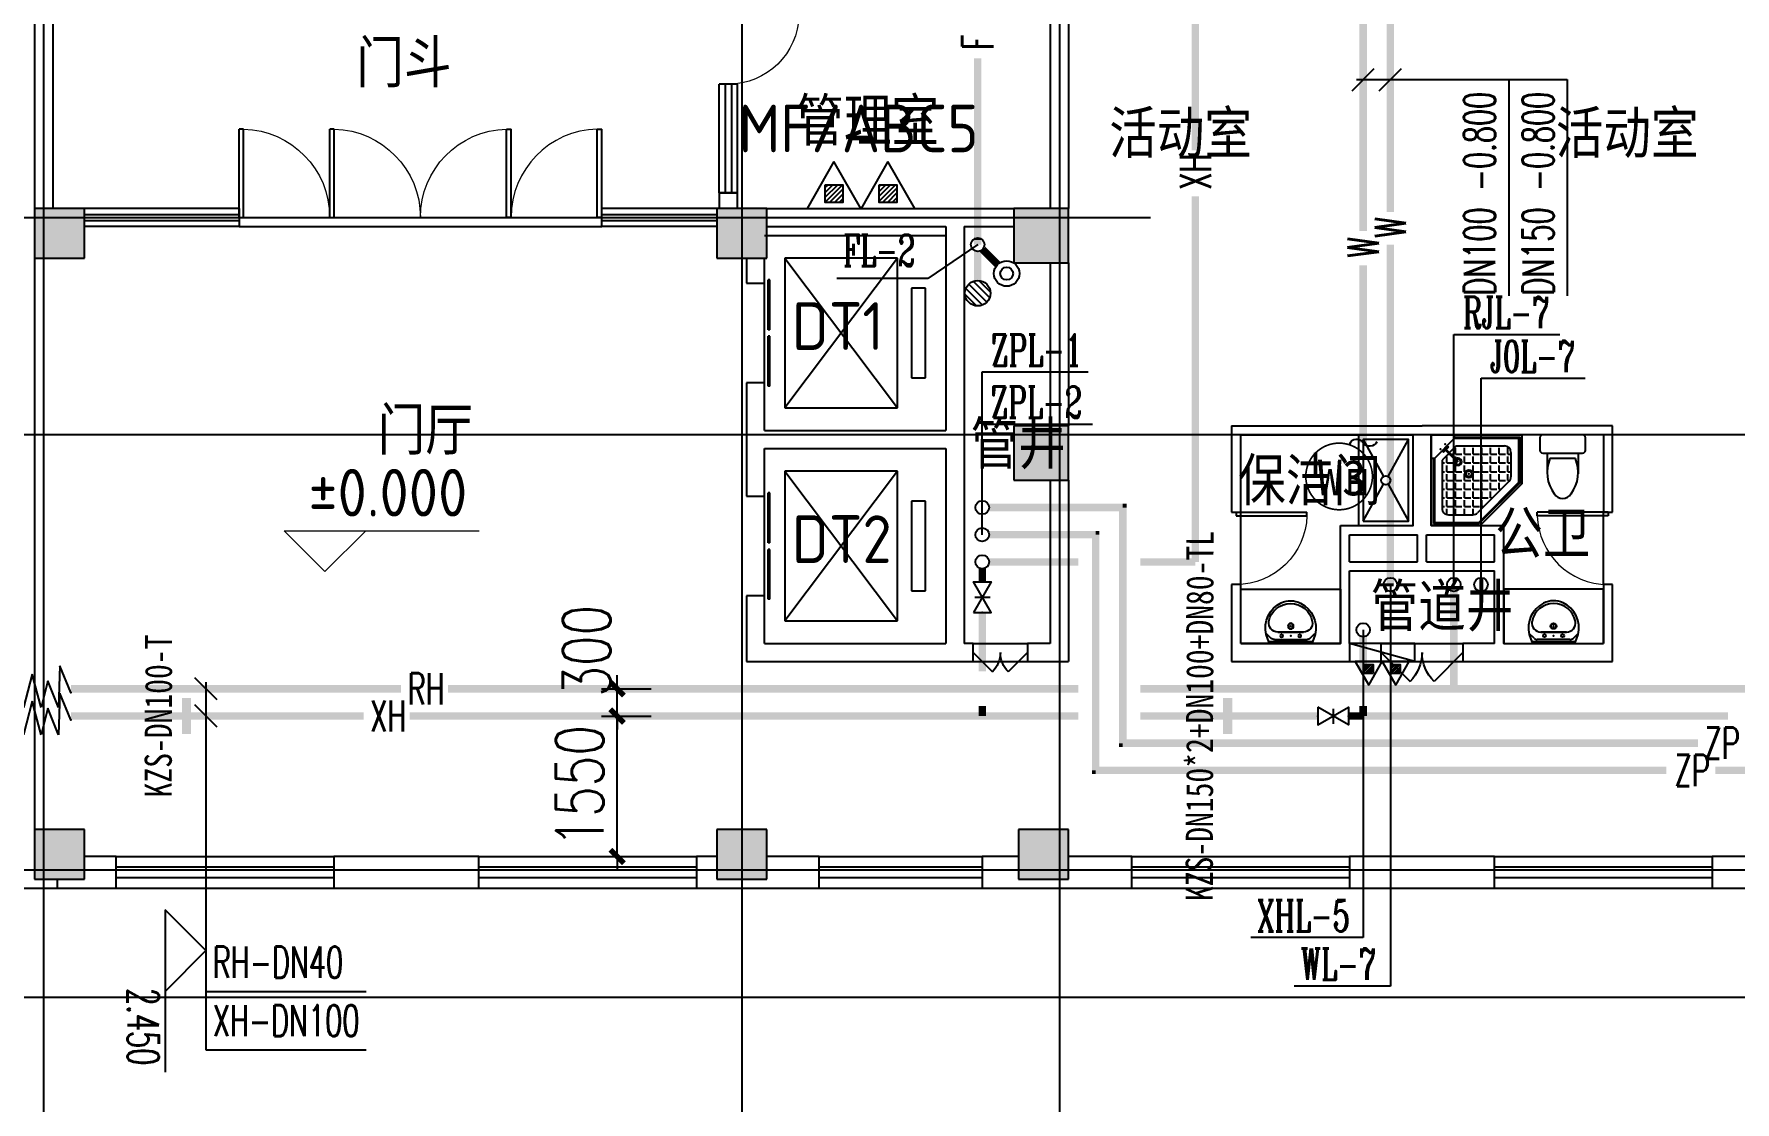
# Model space of a CAD drawing. Extents: x 0 to 2838408, y -923048 to 203859.
# Drawn here: x 2393411 to 2412167, y -204050 to -192269 of the extents above; entities that cross this region are included whole.
import ezdxf
from ezdxf.enums import TextEntityAlignment as Align

# ---------------------------------------------------------------- set-up
doc = ezdxf.new("R2010")
doc.units = 0
doc.header["$LTSCALE"] = 1000
doc.linetypes.add('DASH', pattern=[0.35, 0.25, -0.1])
doc.layers.add('A-ANNO-IDEN-LEVL', color=3, linetype='Continuous', lineweight=0)
doc.layers.add('A-ANNO-TXT', color=7, linetype='Continuous', lineweight=0, plot=False)
for name, color, linetype in [('CLAYER', 7, 'Continuous'), ('COLUMN', 9, 'Continuous'), ('DIM_喷淋', 3, 'Continuous'), ('DIM_废水', 3, 'Continuous'), ('DIM_污水', 3, 'Continuous'), ('DIM_消防', 3, 'Continuous'), ('DIM_热回水', 3, 'Continuous'), ('DIM_热给水', 3, 'Continuous'), ('DIM_给水', 3, 'Continuous'), ('DOOR_FIRE', 4, 'Continuous'), ('DOTE', 8, 'Continuous'), ('EQUIP_地漏', 7, 'Continuous'), ('EQUIP_污水', 7, 'Continuous'), ('EQUIP_灭火器', 7, 'Continuous'), ('EVTR', 2, 'Continuous'), ('fur', 253, 'Continuous'), ('GROUND', 2, 'Continuous'), ('PIPE-喷淋', 6, 'Continuous'), ('PIPE-废水', 31, 'Continuous'), ('PIPE-污水', 2, 'DASH'), ('PIPE-消防', 1, 'Continuous'), ('PIPE-热回水', 4, 'Continuous'), ('PUB_HATCH', 8, 'Continuous'), ('PUB_TEXT', 7, 'Continuous'), ('TEXT_喷淋', 7, 'Continuous'), ('TEXT_废水', 7, 'Continuous'), ('TEXT_污水', 7, 'Continuous'), ('TEXT_消防', 7, 'Continuous'), ('TEXT_灭火器', 7, 'Continuous'), ('TEXT_热回水', 7, 'Continuous'), ('TWT_DIM', 3, 'Continuous'), ('TWT_ELEV', 3, 'Continuous'), ('TWT_TEXT', 7, 'Continuous'), ('VALVE_消防', 7, 'Continuous'), ('VPIPE-喷淋', 6, 'Continuous'), ('VPIPE-废水', 31, 'Continuous'), ('VPIPE-污水', 2, 'Continuous'), ('VPIPE-消防', 1, 'Continuous'), ('VPIPE-热给水', 5, 'Continuous'), ('VPIPE-给水', 3, 'Continuous'), ('WALL', 9, 'Continuous'), ('WINDOW', 4, 'Continuous'), ('WP_F', 1, 'Continuous'), ('XREF', 8, 'Continuous'), ('抗震支吊架', 2, 'Continuous'), ('洁具', 213, 'Continuous'), ('附件', 70, 'Continuous')]:
    doc.layers.add(name, color=color, linetype=linetype)
doc.styles.add('_TCH_DIM_T3', font='SIMPLEX', dxfattribs={"width": 0.75, "bigfont": 'HZTXT'})
doc.styles.add('_TWT_DIM_ELE', font='SIMPLEX', dxfattribs={"width": 0.8, "height": 2.3, "bigfont": 'HZTXT'})
doc.styles.add('_TWT_PIPEDN', font='SIMPLEX', dxfattribs={"width": 0.8, "height": 2.3, "bigfont": 'HZTXT'})
doc.styles.add('_TWT_PIPETEXT', font='SIMPLEX', dxfattribs={"width": 0.8, "height": 2.3, "bigfont": 'HZTXT'})
doc.styles.add('_TWT_SERIAL', font='COMPLEX', dxfattribs={"width": 0.8, "height": 2.3, "bigfont": 'HZTXT'})
doc.styles.add('HZ', font='aaa等高度-单线.shx', dxfattribs={"width": 0.7, "height": 50, "bigfont": 'aaa-hztxt.shx'})
doc.styles.add('kzcad', font='', dxfattribs={"width": 0.8})
doc.styles.get("Standard").update_dxf_attribs({"font": 'geniso.shx', "bigfont": 'hztxt.shx'})
doc.styles.add('黑体', font='')
doc.styles.get('kzcad').set_extended_font_data('SimSun')
doc.styles.get('黑体').set_extended_font_data('SimHei')
doc.dimstyles.new('_TWT_ARCH&&150', dxfattribs={"dimtxt": 525, "dimasz": 150, "dimexe": 375, "dimexo": 450, "dimgap": 150, "dimtad": 1, "dimdec": 0, "dimzin": 0, "dimdsep": 46, "dimtxsty": '_TCH_DIM_T3', "dimblk": 'ARCHTICK', "dimcen": 0.09, "dimclrt": 7, "dimazin": 2, "dimtfac": 1, "dimtdec": 0, "dimtix": 1, "dimtmove": 2, "dimatfit": 3, "dimfxl": 1, "dimtolj": 1, "dimtzin": 0, "dimarcsym": 0})

# ---------------------------------------------------------------- blocks, each defined once
blk = doc.blocks.new('$TwtSys$00000546')
h = blk.add_hatch()
h.set_pattern_fill('ANSI31', color=256, scale=200, style=0)
h.set_pattern_definition([(45, (-38543.802, -6670.83), (-17.67767, 17.67767), [])])
h.paths.add_polyline_path([(-65, 174), (65, 174), (65, 44), (-65, 44)])
for points in [[(0, 344), (-198, 0), (198, 0)], [(-65, 174), (65, 174), (65, 44), (-65, 44)]]:
    blk.add_lwpolyline(points, close=True)
blk = doc.blocks.new('A$C29581A72')
at = {"layer": '附件'}
blk.add_line((750, 200), (30, 0), dxfattribs=at)
blk.add_lwpolyline([(30, 200), (750, 200), (750, 0), (30, 0), (30, 200)], dxfattribs=at)
blk.add_solid([(750, 200), (30, 0), (750, 0), (750, 200)], dxfattribs=at)
at = {"layer": 'EQUIP_灭火器', "xscale": 0.75, "yscale": -0.75, "zscale": 0.75, "rotation": 180}
for p in [(241, 200), (539, 200)]:
    blk.add_blockref('$TwtSys$00000546', p, dxfattribs=at)
at = {"style": 'HZ', "flags": 1}
for tag in ['WHAT', 'SPEC', 'UNIT']:
    blk.add_attdef(tag, (375, 0), '', height=0.001, dxfattribs=at)
blk = doc.blocks.new('1F平面-CAD导入_dwg_Drawing4_t3_dwg_$plan$00001613-474159-1F-927810-1F')
at = {"layer": '洁具'}
for p, q in [((-30, 250), (-170, 250)), ((-200, 170), (-430, 170)), ((-260, -140), (-260, 140)), ((-200, -170), (-200, -220)), ((-170, -250), (-30, -250))]:
    blk.add_line(p, q, dxfattribs=at)
for points in [[(-200, 220), (-200, 170), (-200, -170), (-430, -170)], [(0, -220), (0, 220)]]:
    blk.add_lwpolyline(points, dxfattribs=at)
for centre, radius, start, end in [((-170, 220), 30, 90, 180), ((-30, 220), 30, 0, 90), ((-590, 0), 110, 123.4509, 236.5491), ((-413, -227), 398, 67.4505, 126.6381), ((-413, 227), 398, 233.3619, 292.5495), ((-170, -220), 30, 180, 270), ((-30, -220), 30, 270, 0)]:
    blk.add_arc(centre, radius, start, end, dxfattribs=at)
blk = doc.blocks.new('$lvtry$00000169')
at = {"color": 0}
for p, q in [((259, -36), (259, 0)), ((259, -36), (36, -259)), ((276, -120), (120, -276)), ((144, -151), (291, -298)), ((151, -144), (298, -291)), ((259, -24), (976, -24)), ((259, -36), (964, -36)), ((270, -213), (270, -143)), ((276, -120), (808, -120)), ((366, -213), (366, -143)), ((462, -213), (462, -143)), ((558, -213), (558, -143)), ((655, -213), (655, -143)), ((751, -213), (751, -143)), ((847, -213), (847, -143)), ((964, -36), (976, -24)), ((964, -36), (964, -525)), ((976, -24), (976, -530)), ((36, -259), (0, -259)), ((24, -259), (24, -976)), ((36, -259), (36, -964)), ((120, -276), (120, -808)), ((120, -309), (147, -309)), ((173, -309), (173, -239)), ((173, -309), (243, -309)), ((173, -405), (173, -335)), ((183, -213), (205, -213)), ((220, -213), (243, -213)), ((270, -213), (340, -213)), ((270, -263), (270, -239)), ((270, -405), (270, -335)), ((334, -309), (340, -309)), ((366, -213), (436, -213)), ((366, -309), (366, -239)), ((366, -309), (436, -309)), ((366, -405), (366, -335)), ((462, -213), (532, -213)), ((462, -309), (462, -239)), ((462, -309), (532, -309)), ((462, -405), (462, -335)), ((558, -213), (628, -213)), ((558, -309), (558, -239)), ((558, -309), (628, -309)), ((558, -405), (558, -335)), ((655, -213), (725, -213)), ((655, -309), (655, -239)), ((655, -309), (725, -309)), ((655, -405), (655, -335)), ((751, -213), (821, -213)), ((751, -309), (751, -239)), ((751, -309), (821, -309)), ((751, -405), (751, -335)), ((847, -213), (880, -213)), ((847, -309), (847, -239)), ((847, -309), (880, -309)), ((847, -405), (847, -335)), ((880, -192), (880, -460)), ((120, -405), (147, -405)), ((120, -501), (147, -501)), ((173, -405), (243, -405)), ((173, -501), (173, -431)), ((173, -501), (243, -501)), ((173, -598), (173, -528)), ((270, -405), (340, -405)), ((270, -501), (270, -431)), ((270, -501), (340, -501)), ((270, -598), (270, -528)), ((366, -405), (379, -405)), ((366, -501), (366, -431)), ((366, -501), (436, -501)), ((366, -598), (366, -528)), ((462, -405), (532, -405)), ((462, -501), (462, -431)), ((462, -501), (532, -501)), ((462, -598), (462, -528)), ((859, -511), (511, -859)), ((964, -525), (525, -964)), ((976, -530), (530, -976)), ((558, -405), (628, -405)), ((558, -501), (558, -431)), ((558, -501), (628, -501)), ((558, -598), (558, -528)), ((655, -405), (725, -405)), ((655, -501), (655, -431)), ((655, -501), (725, -501)), ((655, -598), (655, -528)), ((751, -405), (821, -405)), ((751, -501), (751, -431)), ((751, -501), (821, -501)), ((751, -598), (751, -528)), ((847, -405), (880, -405)), ((847, -501), (847, -431)), ((847, -501), (867, -501)), ((964, -525), (976, -530)), ((120, -598), (147, -598)), ((120, -694), (147, -694)), ((173, -598), (243, -598)), ((173, -694), (173, -624)), ((173, -694), (243, -694)), ((173, -790), (173, -720)), ((270, -598), (340, -598)), ((270, -694), (270, -624)), ((270, -694), (340, -694)), ((270, -790), (270, -720)), ((366, -598), (436, -598)), ((366, -694), (366, -624)), ((366, -694), (436, -694)), ((366, -790), (366, -720)), ((462, -598), (532, -598)), ((462, -694), (462, -624)), ((462, -694), (532, -694)), ((462, -790), (462, -720)), ((558, -598), (628, -598)), ((558, -694), (558, -624)), ((558, -694), (628, -694)), ((558, -790), (558, -720)), ((655, -598), (725, -598)), ((655, -694), (655, -624)), ((655, -694), (676, -694)), ((751, -598), (773, -598)), ((120, -790), (147, -790)), ((173, -790), (243, -790)), ((173, -878), (173, -816)), ((192, -880), (460, -880)), ((270, -790), (340, -790)), ((270, -880), (270, -816)), ((366, -790), (436, -790)), ((366, -880), (366, -816)), ((462, -790), (532, -790)), ((462, -880), (462, -816)), ((558, -790), (580, -790)), ((36, -964), (24, -976)), ((24, -976), (530, -976)), ((36, -964), (525, -964)), ((525, -964), (530, -976))]:
    blk.add_line(p, q, dxfattribs=at)
blk.add_lwpolyline([(0, 0), (0, -1000), (540, -1000), (1000, -540), (1000, 0)], close=True)
for points in [[(0, 0), (0, -1000)], [(0, 0), (1000, 0)], [(1000, 0), (1000, -540)], [(136, -190), (148, -178), (132, -162), (121, -174)], [(190, -136), (178, -148), (162, -132), (174, -121)], [(1000, -540), (540, -1000)], [(0, -1000), (540, -1000)]]:
    blk.add_lwpolyline(points, close=True, dxfattribs=at)
for radius in [43.8, 31.1]:
    blk.add_circle((416, -428), radius, dxfattribs=at)
for centre, radius, start, end in [((808, -192), 72, 0, 90), ((296, -296), 40.6, 142.583, 128.4197), ((296, -296), 28.6, 145.828, 125.6599), ((808, -460), 72, 315, 0), ((192, -808), 72, 180, 270), ((460, -808), 72, 270, 315)]:
    blk.add_arc(centre, radius, start, end, dxfattribs=at)
for p in [(103, -156, 0), (156, -102, 0), (416, -428, 0)]:
    blk.add_point(p, dxfattribs=at)
blk = doc.blocks.new('$lvtry$00000178')
at = {"color": 0}
for p, q in [((-238, 0), (238, 0)), ((-214, -36), (-272, -91)), ((-180, -23), (180, -23)), ((-142, -105), (140, -105)), ((140, -105), (-142, -105)), ((216, -37), (268, -91))]:
    blk.add_line(p, q, dxfattribs=at)
blk.add_lwpolyline([(-104, -430, 0.224698), (110, -425, 0.348046), (269, -79), (239, 0), (-241, 0), (-271, -79, 0.356844)], format="xyb", close=True, dxfattribs=at)
for centre, radius in [((-100, -65), 16.3), ((1, -172), 31.6), ((100, -65), 16.3)]:
    blk.add_circle(centre, radius, dxfattribs=at)
at = {"color": 0, "lineweight": 13}
blk.add_circle((1, -172), 23, dxfattribs=at)
at = {"color": 0}
for centre, radius, start, end in [((-142, -205), 100, 90, 190.5602), ((-180, -73), 50, 90, 133.181), ((140, -205), 100, 349.4398, 90), ((180, -73), 50, 44.5607, 90), ((-1, -179), 243, 190.5602, 349.4398)]:
    blk.add_arc(centre, radius, start, end, dxfattribs=at)
for p in [(0, -65), (1, -172)]:
    blk.add_point(p, dxfattribs=at)
blk = doc.blocks.new('A$C70365C93')
at = {"layer": '洁具'}
blk.add_lwpolyline([(-1900, 2300), (-1900, 1700), (-800, 1700), (-800, 2300)], close=True, dxfattribs=at)
blk.add_blockref('$lvtry$00000178', (-1350, 2280), dxfattribs=at)
at = {"layer": '洁具', "rotation": 180}
blk.add_blockref('$lvtry$00000169', (0, 0), dxfattribs=at)
at = {"layer": '洁具', "extrusion": (0, 0, -1), "xscale": -1, "zscale": -1, "rotation": 90}
blk.add_blockref('1F平面-CAD导入_dwg_Drawing4_t3_dwg_$plan$00001613-474159-1F-927810-1F', (1450, 0), dxfattribs=at)
blk = doc.blocks.new('$WINLIB2D$00000001')
at = {"color": 0}
for points in [[(-0.5, 0.5), (-0.5, -0.5)], [(-0.5, 0.5), (0.5, 0.5)], [(0.5, -0.5), (0.5, 0.5)], [(0.5, 0.1667), (-0.5, 0.1667)], [(0.5, -0.1667), (-0.5, -0.1667)], [(-0.5, -0.5), (0.5, -0.5)]]:
    blk.add_lwpolyline(points, dxfattribs=at)
blk = doc.blocks.new('$DorLib2D$00000116')
at = {"color": 0}
for p, q in [((-0.5, 0), (-0.146, 0.354)), ((0.5, 0), (0.146, 0.354))]:
    blk.add_line(p, q, dxfattribs=at)
for centre, start, end in [((-0.5, 0), 0, 45), ((0.5, 0), 135, 180)]:
    blk.add_arc(centre, 0.5, start, end, dxfattribs=at)
blk = doc.blocks.new('$DORLIB2D$00000127')
at = {"color": 0}
for points in [[(-0.533, 0.795), (-0.533, 0.69)], [(-0.033, 0.795), (-0.533, 0.795)], [(-0.033, 0.69), (-0.533, 0.69)], [(-0.033, 0.795), (-0.033, 0.69)], [(0.533, 0.795), (0.033, 0.795)], [(0.033, 0.795), (0.033, 0.69)], [(0.533, 0.69), (0.033, 0.69)], [(0.533, 0.795), (0.533, 0.69)], [(0.5, 0.5), (-0.5, 0.5)]]:
    blk.add_lwpolyline(points, dxfattribs=at)
blk = doc.blocks.new('$DorLib2D$00000001')
for p, q in [((0.45, 0.975), (0.5, 0.975)), ((0.45, 0), (0.45, 0.975)), ((0.5, 0), (0.5, 0.975)), ((0.5, 0), (0.45, 0))]:
    blk.add_line(p, q)
at = {"lineweight": 13}
blk.add_arc((0.475, 0), 0.975, 91.4693, 180, dxfattribs=at)
blk = doc.blocks.new('$DorLib2D$00000002')
for p, q in [((-0.5, 0), (-0.5, 0.4875)), ((-0.475, 0.4875), (-0.5, 0.4875)), ((-0.475, 0), (-0.475, 0.4875)), ((0.475, 0), (0.475, 0.4875)), ((0.475, 0.4875), (0.5, 0.4875)), ((0.5, 0), (0.5, 0.4875)), ((-0.5, 0), (-0.475, 0)), ((0.5, 0), (0.475, 0))]:
    blk.add_line(p, q)
at = {"lineweight": 13}
for centre, start, end in [((-0.4875, 0), 0, 88.53072), ((0.4875, 0), 91.46928, 180)]:
    blk.add_arc(centre, 0.4875, start, end, dxfattribs=at)
blk = doc.blocks.new('1F1')
at = {"layer": 'PUB_HATCH'}
for points in [[(2393966.7, -194192.2), (2393416.7, -194192.2), (2393416.7, -194742.2), (2393966.7, -194742.2)], [(2401491.7, -194192.2), (2400941.7, -194192.2), (2400941.7, -194742.2), (2401491.7, -194742.2)], [(2404816.7, -194192.2), (2404216.7, -194192.2), (2404216.7, -194792.2), (2404816.7, -194792.2)], [(2404816.7, -196592.2), (2404216.7, -196592.2), (2404216.7, -197192.2), (2404816.7, -197192.2)], [(2393966.7, -201042.2), (2393416.7, -201042.2), (2393416.7, -201592.2), (2393966.7, -201592.2)], [(2401491.7, -201042.2), (2400941.7, -201042.2), (2400941.7, -201592.2), (2401491.7, -201592.2)], [(2404816.7, -201042.2), (2404266.7, -201042.2), (2404266.7, -201592.2), (2404816.7, -201592.2)]]:
    blk.add_hatch(color=256, dxfattribs=at).paths.add_polyline_path(points)
for p, q in [((2401466.7, -194492.2), (2403466.7, -194492.2)), ((2408066.7, -196742.2), (2408292.5, -197148.5)), ((2408341, -197148.5), (2408566.7, -196742.2)), ((2408066.7, -197642.2), (2408292.5, -197235.9)), ((2408341, -197235.9), (2408566.7, -197642.2))]:
    blk.add_line(p, q)
for points in [[(2408016.7, -197692.2), (2408616.7, -197692.2), (2408616.7, -196692.2), (2408016.7, -196692.2)], [(2408066.7, -197642.2), (2408566.7, -197642.2), (2408566.7, -196742.2), (2408066.7, -196742.2)]]:
    blk.add_lwpolyline(points, close=True)
blk.add_circle((2408316.7, -197192.2), 50)
at = {"layer": 'A-ANNO-IDEN-LEVL'}
for p, q in [((2396618.7, -198198.7), (2396168.7, -197748.7)), ((2396168.7, -197748.7), (2398319.6, -197748.7)), ((2396618.7, -198198.7), (2397068.7, -197748.7))]:
    blk.add_line(p, q, dxfattribs=at)
at = {"layer": 'COLUMN'}
for p, q in [((2393966.7, -194192.2), (2393416.7, -194192.2)), ((2393416.7, -194192.2), (2393416.7, -194742.2)), ((2393966.7, -194742.2), (2393966.7, -194192.2)), ((2401491.7, -194192.2), (2400941.7, -194192.2)), ((2400941.7, -194192.2), (2400941.7, -194742.2)), ((2401491.7, -194742.2), (2401491.7, -194192.2)), ((2404816.7, -194192.2), (2404216.7, -194192.2)), ((2404216.7, -194192.2), (2404216.7, -194792.2)), ((2404816.7, -194792.2), (2404816.7, -194192.2)), ((2393416.7, -194742.2), (2393966.7, -194742.2)), ((2400941.7, -194742.2), (2401491.7, -194742.2)), ((2404216.7, -194792.2), (2404816.7, -194792.2)), ((2404816.7, -196592.2), (2404216.7, -196592.2)), ((2404216.7, -196592.2), (2404216.7, -197192.2)), ((2404816.7, -197192.2), (2404816.7, -196592.2)), ((2404216.7, -197192.2), (2404816.7, -197192.2)), ((2393966.7, -201042.2), (2393416.7, -201042.2)), ((2393416.7, -201042.2), (2393416.7, -201592.2)), ((2393966.7, -201592.2), (2393966.7, -201042.2)), ((2401491.7, -201042.2), (2400941.7, -201042.2)), ((2400941.7, -201042.2), (2400941.7, -201592.2)), ((2401491.7, -201592.2), (2401491.7, -201042.2)), ((2404816.7, -201042.2), (2404266.7, -201042.2)), ((2404266.7, -201042.2), (2404266.7, -201592.2)), ((2404816.7, -201592.2), (2404816.7, -201042.2)), ((2393416.7, -201592.2), (2393966.7, -201592.2)), ((2400941.7, -201592.2), (2401491.7, -201592.2)), ((2404266.7, -201592.2), (2404816.7, -201592.2))]:
    blk.add_line(p, q, dxfattribs=at)
at = {"layer": 'DOOR_FIRE'}
for p, q in [((2403766.7, -198992.2), (2404366.7, -198992.2)), ((2408266.7, -198992.2), (2409166.7, -198992.2)), ((2403766.7, -199192.2), (2404366.7, -199192.2)), ((2408266.7, -199192.2), (2409166.7, -199192.2))]:
    blk.add_line(p, q, dxfattribs=at)
at = {"layer": 'DOTE'}
for p, q in [((2393516.7, -187892.2), (2393516.7, -271092.2)), ((2401216.7, -187892.2), (2401216.7, -271092.2)), ((2404716.7, -187892.2), (2404716.7, -271092.2)), ((2392758.5, -194292.2), (2405723.1, -194292.2)), ((2453916.7, -196692.2), (2343216.7, -196692.2)), ((2453916.7, -201492.2), (2343216.7, -201492.2))]:
    blk.add_line(p, q, dxfattribs=at)
at = {"layer": 'EVTR'}
for p, q in [((2402931.7, -194742.2), (2401691.7, -194742.2)), ((2401691.7, -194742.2), (2401691.7, -196392.2)), ((2402931.7, -194742.2), (2401691.7, -196392.2)), ((2401691.7, -194742.2), (2402931.7, -196392.2)), ((2402931.7, -196392.2), (2402931.7, -194742.2)), ((2403241.7, -195072.2), (2403086.7, -195072.2)), ((2403086.7, -195072.2), (2403086.7, -196062.2)), ((2403241.7, -196062.2), (2403241.7, -195072.2)), ((2403086.7, -196062.2), (2403241.7, -196062.2)), ((2401691.7, -196392.2), (2402931.7, -196392.2)), ((2402931.7, -197092.2), (2401691.7, -197092.2)), ((2401691.7, -197092.2), (2401691.7, -198742.2)), ((2402931.7, -197092.2), (2401691.7, -198742.2)), ((2401691.7, -197092.2), (2402931.7, -198742.2)), ((2402931.7, -198742.2), (2402931.7, -197092.2)), ((2403241.7, -197422.2), (2403086.7, -197422.2)), ((2403086.7, -197422.2), (2403086.7, -198412.2)), ((2403241.7, -198412.2), (2403241.7, -197422.2)), ((2403086.7, -198412.2), (2403241.7, -198412.2)), ((2401691.7, -198742.2), (2402931.7, -198742.2))]:
    blk.add_line(p, q, dxfattribs=at)
at = {"layer": 'fur'}
blk.add_line((2393416.7, -191892.2), (2393416.7, -201392.2), dxfattribs=at)
at = {"layer": 'GROUND'}
blk.add_line((2363516.7, -202892.2), (2436966.7, -202892.2), dxfattribs=at)
blk.add_lwpolyline([(2363516.7, -201692.2), (2436966.7, -201692.2)], dxfattribs=at)
at = {"layer": 'WALL'}
for p, q in [((2393416.7, -191942.2), (2393416.7, -194192.2)), ((2393616.7, -191942.2), (2393616.7, -194192.2)), ((2404616.7, -191942.2), (2404616.7, -194192.2)), ((2404816.7, -191942.2), (2404816.7, -194192.2)), ((2401166.7, -194022.2), (2400966.7, -194022.2)), ((2400966.7, -194022.2), (2400966.7, -194192.2)), ((2401166.7, -194192.2), (2401166.7, -194022.2)), ((2401066.7, -194292.2), (2401066.7, -194292.2)), ((2401216.7, -194292.2), (2401216.7, -194292.2)), ((2401366.7, -194292.2), (2401366.7, -194292.2)), ((2401491.7, -194192.2), (2403566.7, -194192.2)), ((2403566.7, -194192.2), (2404216.7, -194192.2)), ((2401491.7, -194392.2), (2403466.7, -194392.2)), ((2403466.7, -194392.2), (2403466.7, -196642.2)), ((2403666.7, -194392.2), (2404216.7, -194392.2)), ((2403666.7, -194392.2), (2403666.7, -196742.2)), ((2401266.7, -194742.2), (2401266.7, -195017.2)), ((2401466.7, -195017.2), (2401466.7, -194742.2)), ((2404616.7, -194792.2), (2404616.7, -196592.2)), ((2404816.7, -194792.2), (2404816.7, -196592.2)), ((2401266.7, -195017.2), (2401466.7, -195017.2)), ((2401466.7, -196117.2), (2401266.7, -196117.2)), ((2401266.7, -196117.2), (2401266.7, -196742.2)), ((2401466.7, -196642.2), (2401466.7, -196117.2)), ((2401266.7, -196742.2), (2401266.7, -197367.2)), ((2401466.7, -196642.2), (2403466.7, -196642.2)), ((2403666.7, -196742.2), (2403666.7, -198992.2)), ((2406616.7, -196592.2), (2408716.7, -196592.2)), ((2406616.7, -196592.2), (2406616.7, -197542.2)), ((2406716.7, -196692.2), (2408616.7, -196692.2)), ((2406716.7, -197542.2), (2406716.7, -196692.2)), ((2408616.7, -197692.2), (2408616.7, -196692.2)), ((2410816.7, -196592.2), (2408716.7, -196592.2)), ((2408816.7, -197692.2), (2408816.7, -196692.2)), ((2410716.7, -196692.2), (2408816.7, -196692.2)), ((2410716.7, -196692.2), (2410716.7, -197542.2)), ((2410816.7, -197542.2), (2410816.7, -196592.2)), ((2401466.7, -197367.2), (2401466.7, -196842.2)), ((2401466.7, -196842.2), (2403466.7, -196842.2)), ((2403466.7, -196842.2), (2403466.7, -198992.2)), ((2404616.7, -197192.2), (2404616.7, -198992.2)), ((2404816.7, -197192.2), (2404816.7, -199192.2)), ((2401266.7, -197367.2), (2401466.7, -197367.2)), ((2406616.7, -197542.2), (2406716.7, -197542.2)), ((2410716.7, -197542.2), (2410816.7, -197542.2)), ((2407816.7, -197692.2), (2408616.7, -197692.2)), ((2407816.7, -198192.2), (2407816.7, -197692.2)), ((2407916.7, -197792.2), (2408666.7, -197792.2)), ((2407916.7, -198092.2), (2407916.7, -197792.2)), ((2408666.7, -198092.2), (2408666.7, -197792.2)), ((2408766.7, -197792.2), (2409516.7, -197792.2)), ((2408766.7, -198092.2), (2408766.7, -197792.2)), ((2408816.7, -197692.2), (2409616.7, -197692.2)), ((2409516.7, -198092.2), (2409516.7, -197792.2)), ((2409616.7, -198192.2), (2409616.7, -197692.2)), ((2407816.7, -198992.2), (2407816.7, -198192.2)), ((2407916.7, -198092.2), (2408666.7, -198092.2)), ((2407916.7, -198192.2), (2408716.7, -198192.2)), ((2407916.7, -198992.2), (2407916.7, -198192.2)), ((2408716.7, -198192.2), (2409516.7, -198192.2)), ((2408766.7, -198092.2), (2409516.7, -198092.2)), ((2409516.7, -198992.2), (2409516.7, -198192.2)), ((2409616.7, -198992.2), (2409616.7, -198192.2)), ((2406716.7, -198342.2), (2406616.7, -198342.2)), ((2406616.7, -198342.2), (2406616.7, -199192.2)), ((2406716.7, -198992.2), (2406716.7, -198342.2)), ((2410816.7, -198342.2), (2410716.7, -198342.2)), ((2410716.7, -198342.2), (2410716.7, -198992.2)), ((2410816.7, -199192.2), (2410816.7, -198342.2)), ((2401466.7, -198467.2), (2401266.7, -198467.2)), ((2401266.7, -198467.2), (2401266.7, -199192.2)), ((2401466.7, -198992.2), (2401466.7, -198467.2)), ((2401466.7, -198992.2), (2403466.7, -198992.2)), ((2403766.7, -198992.2), (2403666.7, -198992.2)), ((2403766.7, -199192.2), (2403766.7, -198992.2)), ((2404616.7, -198992.2), (2404366.7, -198992.2)), ((2404366.7, -198992.2), (2404366.7, -199192.2)), ((2406716.7, -198992.2), (2407816.7, -198992.2)), ((2408266.7, -198992.2), (2407916.7, -198992.2)), ((2408266.7, -199192.2), (2408266.7, -198992.2)), ((2409516.7, -198992.2), (2409166.7, -198992.2)), ((2409166.7, -198992.2), (2409166.7, -199192.2)), ((2409616.7, -198992.2), (2410716.7, -198992.2)), ((2401266.7, -199192.2), (2403566.7, -199192.2)), ((2403566.7, -199192.2), (2403766.7, -199192.2)), ((2404366.7, -199192.2), (2404816.7, -199192.2)), ((2406616.7, -199192.2), (2407816.7, -199192.2)), ((2407816.7, -199192.2), (2408266.7, -199192.2)), ((2409166.7, -199192.2), (2409616.7, -199192.2)), ((2409616.7, -199192.2), (2410816.7, -199192.2)), ((2394316.7, -201342.2), (2393966.7, -201342.2)), ((2394316.7, -201692.2), (2394316.7, -201342.2)), ((2398316.7, -201342.2), (2396716.7, -201342.2)), ((2396716.7, -201342.2), (2396716.7, -201692.2)), ((2398316.7, -201692.2), (2398316.7, -201342.2)), ((2400941.7, -201342.2), (2400716.7, -201342.2)), ((2400716.7, -201342.2), (2400716.7, -201692.2)), ((2402066.7, -201342.2), (2401491.7, -201342.2)), ((2402066.7, -201692.2), (2402066.7, -201342.2)), ((2404266.7, -201342.2), (2403866.7, -201342.2)), ((2403866.7, -201342.2), (2403866.7, -201692.2)), ((2405516.7, -201342.2), (2404816.7, -201342.2)), ((2405516.7, -201692.2), (2405516.7, -201342.2)), ((2409516.7, -201342.2), (2407916.7, -201342.2)), ((2407916.7, -201342.2), (2407916.7, -201692.2)), ((2409516.7, -201692.2), (2409516.7, -201342.2)), ((2412441.7, -201342.2), (2411916.7, -201342.2)), ((2411916.7, -201342.2), (2411916.7, -201692.2)), ((2393666.7, -201592.2), (2393666.7, -201692.2)), ((2393666.7, -201692.2), (2394316.7, -201692.2)), ((2396716.7, -201692.2), (2398316.7, -201692.2)), ((2400716.7, -201692.2), (2401216.7, -201692.2)), ((2401216.7, -201692.2), (2402066.7, -201692.2)), ((2403866.7, -201692.2), (2404541.7, -201692.2)), ((2404541.7, -201692.2), (2405516.7, -201692.2)), ((2407916.7, -201692.2), (2409516.7, -201692.2)), ((2411916.7, -201692.2), (2412716.7, -201692.2))]:
    blk.add_line(p, q, dxfattribs=at)
at = {"layer": 'WINDOW'}
for p, q in [((2395671.7, -194392.2), (2396671.7, -194392.2)), ((2396671.7, -194392.2), (2398671.7, -194392.2)), ((2398671.7, -194392.2), (2399671.7, -194392.2)), ((2406716.7, -198342.2), (2406716.7, -197542.2)), ((2410716.7, -198342.2), (2410716.7, -197542.2))]:
    blk.add_line(p, q, dxfattribs=at)
at = {"layer": '洁具'}
blk.add_lwpolyline([(2406716.7, -198992.2), (2406716.7, -198392.2), (2407816.7, -198392.2), (2407816.7, -198992.2)], close=True, dxfattribs=at)
at = {"rotation": 180}
blk.add_blockref('A$C70365C93', (2408816.7, -196692.2), dxfattribs=at)
at = {"layer": 'DOOR_FIRE', "zscale": 200}
for p, xscale, yscale in [((2404066.7, -199092.2), 600, -600), ((2408716.7, -199092.2), 900, -900)]:
    blk.add_blockref('$DorLib2D$00000116', p, dxfattribs=dict(at, xscale=xscale, yscale=yscale))
at = {"layer": 'WINDOW'}
for name, p, xscale, yscale, zscale, rotation in [('$DorLib2D$00000001', (2401066.7, -192422.2), -800, 800, -800, 270), ('$WINLIB2D$00000001', (2401066.7, -193422.2), -1200, -200, -1200, 270), ('$DorLib2D$00000001', (2396171.7, -194292.2), -1000, 1000, -1000, 359.9999999999991), ('$DorLib2D$00000002', (2397671.7, -194292.2), -2000, 2000, -2000, 359.9999999999991), ('$WINLIB2D$00000001', (2394819.2, -194292.2), -1705.000000023516, 200, -1705.000000023516, 359.9999999999991), ('$WINLIB2D$00000001', (2400306.7, -194292.2), -1270.000000000466, 200, -1270.000000000466, 359.9999999999991), ('$DORLIB2D$00000127', (2401366.7, -195567.2), 1100, 200, 1100, 270), ('$DORLIB2D$00000127', (2401366.7, -197917.2), 1100, 200, 1100, 270), ('$DorLib2D$00000001', (2406666.7, -197942.2), 800, -800, 800, 90), ('$DorLib2D$00000001', (2410766.7, -197942.2), 800, 800, 800, 90)]:
    blk.add_blockref(name, p, dxfattribs=dict(at, xscale=xscale, yscale=yscale, zscale=zscale, rotation=rotation))
for name, p, xscale, yscale, zscale in [('$DorLib2D$00000001', (2399171.7, -194292.2), 1000, 1000, 1000), ('$WINLIB2D$00000001', (2395516.7, -201517.2), 2400, -350, 2400), ('$WINLIB2D$00000001', (2399516.7, -201517.2), 2400, -350, 2400), ('$WINLIB2D$00000001', (2402966.7, -201517.2), 1800, -350, 1800), ('$WINLIB2D$00000001', (2406716.7, -201517.2), 2400, -350, 2400), ('$WINLIB2D$00000001', (2410716.7, -201517.2), 2400, -350, 2400)]:
    blk.add_blockref(name, p, dxfattribs=dict(at, xscale=xscale, yscale=yscale, zscale=zscale))
at = {"layer": '洁具', "xscale": -1, "rotation": 180}
blk.add_blockref('$lvtry$00000178', (2407267.7, -198972.2), dxfattribs=at)
at = {"layer": 'A-ANNO-TXT', "color": 7}
blk.add_text('%%P0.000', height=525, dxfattribs=at).set_placement((2396436.7, -197591.2))
at = {"layer": 'CLAYER'}
for s, p in [('管井', (2403736.7, -197064.1)), ('公卫', (2409522, -198051.2)), ('管道井', (2408149.1, -198855.2)), ('管道井', (2408149.1, -198855.2))]:
    blk.add_text(s, height=525, dxfattribs=at).set_placement(p)
at = {"layer": 'PUB_TEXT'}
for s, p in [('门斗', (2396964.8, -192858.4)), ('管理室', (2401815.5, -193499)), ('活动室', (2405267.2, -193638.3)), ('活动室', (2410190.8, -193638.3)), ('DT1', (2401767.8, -195753.3)), ('门厅', (2397200.2, -196909.8)), ('保洁间', (2406688.5, -197468.4)), ('DT2', (2401767.8, -198103.3))]:
    blk.add_text(s, height=525, dxfattribs=at).set_placement(p)
blk = doc.blocks.new('_ArchTick')
at = {"color": 0, "linetype": 'ByBlock', "const_width": 0.4}
blk.add_lwpolyline([(-0.5, -0.5), (0.5, 0.5)], dxfattribs=at)
blk = doc.blocks.new('*D2971')
at = {"layer": 'Defpoints', "color": 0, "linetype": 'ByBlock', "transparency": 16777216}
for p in [(2399217, -199492), (2399841, -199492), (2399217, -199792)]:
    blk.add_point(p, dxfattribs=at)
at = {"layer": 'TWT_DIM', "color": 0, "linetype": 'ByBlock', "lineweight": -2, "transparency": 16777216}
for p, q in [((2399841, -199492), (2399841, -199342)), ((2399667, -199492), (2400216, -199492)), ((2399841, -199792), (2399841, -199492)), ((2399667, -199792), (2400216, -199792)), ((2399841, -199792), (2399841, -199942))]:
    blk.add_line(p, q, dxfattribs=at)
at = {"layer": 'TWT_DIM', "color": 0, "linetype": 'ByBlock', "lineweight": -2, "transparency": 16777216, "xscale": 150, "yscale": 150, "zscale": 150}
for p, rotation in [((2399841, -199492), 270), ((2399841, -199792), 90)]:
    blk.add_blockref('_ArchTick', p, dxfattribs=dict(at, rotation=rotation))
at = {"layer": 'TWT_DIM', "color": 7, "linetype": 'ByBlock', "transparency": 16777216, "insert": (2399504, -199072), "char_height": 525, "attachment_point": 5, "rotation": 90, "style": '_TCH_DIM_T3'}
blk.add_mtext('\\A1;300', dxfattribs=at)
blk = doc.blocks.new('*D2972')
at = {"layer": 'Defpoints', "color": 0, "linetype": 'ByBlock', "transparency": 16777216}
for p in [(2399217, -199792), (2399841, -199792), (2399217, -201342)]:
    blk.add_point(p, dxfattribs=at)
at = {"layer": 'TWT_DIM', "color": 0, "linetype": 'ByBlock', "lineweight": -2, "transparency": 16777216}
for p, q in [((2399841, -199792), (2399841, -199642)), ((2399667, -199792), (2400216, -199792)), ((2399841, -201342), (2399841, -199792)), ((2399667, -201342), (2400216, -201342)), ((2399841, -201342), (2399841, -201492))]:
    blk.add_line(p, q, dxfattribs=at)
at = {"layer": 'TWT_DIM', "color": 0, "linetype": 'ByBlock', "lineweight": -2, "transparency": 16777216, "xscale": 150, "yscale": 150, "zscale": 150}
for p, rotation in [((2399841, -199792), 270), ((2399841, -201342), 90)]:
    blk.add_blockref('_ArchTick', p, dxfattribs=dict(at, rotation=rotation))
at = {"layer": 'TWT_DIM', "color": 7, "linetype": 'ByBlock', "transparency": 16777216, "insert": (2399429, -200567), "char_height": 525, "attachment_point": 5, "rotation": 90, "style": '_TCH_DIM_T3'}
blk.add_mtext('\\A1;1550', dxfattribs=at)
blk = doc.blocks.new('$TwtSys$00000132')
at = {"elevation": 0}
blk.add_lwpolyline([(7, -101, -0.575183), (0, 0, 0.604745), (-11, 101, 16.924828)], format="xyb", dxfattribs=at)
blk = doc.blocks.new('$VALVE$00000296')
for points in [[(-125, 72), (-125, -72), (125, 72), (125, -72), (-125, 72)], [(0, 60), (0, -64)]]:
    blk.add_lwpolyline(points)
for p in [(-125, 0), (125, 0)]:
    blk.add_point(p)
blk = doc.blocks.new('$TwtSys$00000141')
for p, q in [((-94, 8), (-10, 92)), ((-94, 8), (-10, 92)), ((-87, -35), (35, 87)), ((-87, -35), (35, 87)), ((-66, -66), (66, 66)), ((-66, -66), (66, 66)), ((-32, -87), (88, 33)), ((-32, -87), (88, 33)), ((11, -92), (92, -11)), ((11, -92), (92, -11))]:
    blk.add_line(p, q)
blk.add_circle((0, 0), 94)
blk.add_circle((0, 0), 94)
blk = doc.blocks.new('$TwtSys$00000138')
for radius in [93.8, 46.9]:
    blk.add_circle((0, 0, 0), radius)
blk = doc.blocks.new('$VALVE$00000546')
for p, q in [((-371, -30), (-282, 187)), ((-282, 187), (-271, -153)), ((17, -153), (72, 191)), ((72, 191), (131, -191)), ((131, -191), (211, 154)), ((211, 154), (261, -156)), ((-271, -153), (-183, 65)), ((-183, 65), (-127, -153)), ((-127, -153), (-55, 121)), ((-55, 121), (17, -153)), ((261, -156), (371, -30))]:
    blk.add_line(p, q)
for p in [(-371, -30), (371, -30)]:
    blk.add_point(p)

msp = doc.modelspace()

# ---------------------------------------------------------------- hatches: boundary and pattern name
at = {"layer": 'PIPE-喷淋'}
for points in [[(2405416.7, -197492.2), (2405416.7, -197450.9), (2405458, -197450.9)], [(2405416.7, -197492.2), (2405458, -197492.2), (2405458, -197450.9)], [(2405116.7, -197792.2), (2405158, -197792.2), (2405158, -197750.9)], [(2405116.7, -197792.2), (2405116.7, -197750.9), (2405158, -197750.9)], [(2405416.7, -200092.2), (2405375.5, -200092.2), (2405375.5, -200133.4)], [(2405416.7, -200092.2), (2405416.7, -200133.4), (2405375.5, -200133.4)], [(2405116.7, -200392.2), (2405075.5, -200392.2), (2405075.5, -200433.4)], [(2405116.7, -200392.2), (2405116.7, -200433.4), (2405075.5, -200433.4)]]:
    msp.add_hatch(color=256, dxfattribs=at).paths.add_polyline_path(points)

# ---------------------------------------------------------------- linework, layer by layer
at = {"layer": 'DIM_喷淋', "linetype": 'ByBlock'}
for p, q in [((2403866.7, -197492.2), (2403866.7, -195997.3)), ((2403866.7, -195997.3), (2405034, -195997.3)), ((2403866.7, -197792.2), (2403866.7, -196571.6)), ((2403866.7, -196571.6), (2405083.8, -196571.6))]:
    msp.add_line(p, q, dxfattribs=at)
at = {"layer": 'DIM_废水', "linetype": 'ByBlock'}
for p, q in [((2403816.7, -194592.2, -2000), (2403265, -194966.6)), ((2403265, -194966.6), (2402263, -194966.6))]:
    msp.add_line(p, q, dxfattribs=at)
at = {"layer": 'DIM_污水'}
for p, q in [((2407944.8, -192894.4), (2408188.7, -192650.4)), ((2407991.7, -192772.4), (2409672.7, -192772.4)), ((2408244.8, -192894.4), (2408488.7, -192650.4)), ((2409672.7, -192772.4), (2409672.7, -195156.2)), ((2409672.7, -192772.4), (2410317.7, -192772.4)), ((2410317.7, -192772.4), (2410317.7, -195156.2)), ((2408366.7, -198342.2, -800), (2408366.7, -202770.4)), ((2408366.7, -202770.4), (2407307.3, -202770.4))]:
    msp.add_line(p, q, dxfattribs=at)
at = {"layer": 'DIM_消防'}
for p, q in [((2408066.7, -198842.2), (2408066.7, -202236.5)), ((2408066.7, -202236.5), (2406829.6, -202236.5))]:
    msp.add_line(p, q, dxfattribs=at)
at = {"layer": 'DIM_消防', "const_width": 18.4, "elevation": 0}
msp.add_lwpolyline([(2408169.3, -197149.6, 1), (2407434.3, -197149.6, 1)], format="xyb", close=True, dxfattribs=at)
at = {"layer": 'DIM_热回水', "linetype": 'ByBlock'}
for p, q in [((2395429.1, -199614.2), (2395185.1, -199370.2)), ((2395307.1, -199417.2), (2395307.1, -202830)), ((2395429.1, -199914.2), (2395185.1, -199670.2)), ((2395307.1, -202830), (2397074.9, -202830)), ((2395307.1, -202830), (2395307.1, -203475)), ((2395307.1, -203475), (2397074.9, -203475))]:
    msp.add_line(p, q, dxfattribs=at)
at = {"layer": 'DIM_热给水'}
for p, q in [((2409066.7, -198342.2), (2409066.7, -195583.8)), ((2409066.7, -195583.8), (2410234, -195583.8))]:
    msp.add_line(p, q, dxfattribs=at)
at = {"layer": 'DIM_给水'}
for p, q in [((2409366.7, -198342.2), (2409366.7, -196066.8)), ((2409366.7, -196066.8), (2410514.2, -196066.8))]:
    msp.add_line(p, q, dxfattribs=at)
at = {"layer": 'PIPE-喷淋', "ltscale": 1.5, "const_width": 82.5}
for points in [[(2405416.7, -197492.2), (2403941.7, -197492.2)], [(2405416.7, -197492.2), (2405416.7, -200092.2)], [(2405116.7, -197792.2), (2403941.7, -197792.2)], [(2405116.7, -200392.2), (2405116.7, -197792.2)], [(2411758.2, -200092.2), (2405416.7, -200092.2)], [(2411411.6, -200392.2), (2405116.7, -200392.2)], [(2419926.4, -200392.2), (2411950.6, -200392.2)]]:
    msp.add_lwpolyline(points, dxfattribs=at)
at = {"layer": 'PIPE-废水', "linetype": 'ByBlock', "ltscale": 1.5, "const_width": 82.5}
for points in [[(2403816.7, -194592.2), (2403816.7, -192537.3)], [(2403816.7, -194517.2), (2403816.7, -194542.2)], [(2403816.7, -194667.2), (2403816.7, -194987.3)], [(2403869.8, -194645.2), (2404036.2, -194811.7)]]:
    msp.add_lwpolyline(points, dxfattribs=at)
at = {"layer": 'PIPE-污水', "ltscale": 1.5, "const_width": 82.5}
for points in [[(2408066.7, -194440.7), (2408066.7, -192036.3)], [(2408366.7, -194231.7), (2408366.7, -192036.3)], [(2408366.7, -198342.2), (2408366.7, -194592)], [(2408066.7, -196778.6), (2408066.7, -194822.1)]]:
    msp.add_lwpolyline(points, dxfattribs=at)
at = {"layer": 'PIPE-消防', "ltscale": 1.5, "const_width": 82.5}
for points in [[(2406216.7, -193553), (2406216.7, -191333.4)], [(2406216.7, -198092.2), (2406216.7, -194060.5)], [(2403941.7, -198092.2), (2404925.5, -198092.2)], [(2405608, -198092.2), (2406216.7, -198092.2)], [(2403866.7, -198167.2), (2403866.7, -198313.4)], [(2403866.7, -198650.9), (2403866.7, -199300.9)], [(2408066.7, -198917.2), (2408066.7, -199300.9)], [(2403866.7, -199683.4), (2403866.7, -199792.2)], [(2408066.7, -199683.4), (2408066.7, -199792.2)], [(2397044.8, -199792.2), (2393817.6, -199792.2)], [(2403866.7, -199792.2), (2397552.3, -199792.2)], [(2404223.4, -199792.2), (2403866.7, -199792.2)], [(2404925.5, -199792.2), (2404223.4, -199792.2)], [(2407567.7, -199792.2), (2405608, -199792.2)], [(2408066.7, -199792.2), (2407905.2, -199792.2)], [(2412089.1, -199792.2), (2408066.7, -199792.2)]]:
    msp.add_lwpolyline(points, dxfattribs=at)
at = {"layer": 'PIPE-热回水', "ltscale": 1.5, "const_width": 82.5}
for points in [[(2409066.7, -198417.2), (2409066.7, -199492.2)], [(2397456.5, -199492.2), (2393817.6, -199492.2)], [(2404925.5, -199492.2), (2397974.5, -199492.2)], [(2409066.7, -199492.2), (2405608, -199492.2)], [(2412414.7, -199492.2), (2409066.7, -199492.2)]]:
    msp.add_lwpolyline(points, dxfattribs=at)
at = {"layer": 'TWT_ELEV', "linetype": 'ByBlock'}
for p, q in [((2395307.1, -202380), (2394857.1, -201930)), ((2394857.1, -201930), (2394857.1, -203722.2)), ((2395307.1, -202218.6), (2395307.1, -202830)), ((2395307.1, -202380), (2394857.1, -202830))]:
    msp.add_line(p, q, dxfattribs=at)
at = {"layer": 'VPIPE-喷淋'}
for centre in [(2403866.7, -197492.2), (2403866.7, -197792.2)]:
    msp.add_circle(centre, 75, dxfattribs=at)
at = {"layer": 'VPIPE-废水', "linetype": 'ByBlock'}
msp.add_circle((2403816.7, -194592.2), 75, dxfattribs=at)
at = {"layer": 'VPIPE-污水'}
msp.add_circle((2408366.7, -198342.2), 75, dxfattribs=at)
at = {"layer": 'VPIPE-消防'}
for centre in [(2403866.7, -198092.2), (2408066.7, -198842.2)]:
    msp.add_circle(centre, 75, dxfattribs=at)
at = {"layer": 'VPIPE-热给水'}
msp.add_circle((2409066.7, -198342.2), 75, dxfattribs=at)
at = {"layer": 'VPIPE-给水'}
msp.add_circle((2409366.7, -198342.2), 75, dxfattribs=at)
at = {"layer": '抗震支吊架', "color": 2, "const_width": 100}
for points in [[(2395091.7, -199992.2), (2395091.7, -199592.2)], [(2406573, -199992.2), (2406573, -199592.2)]]:
    msp.add_lwpolyline(points, dxfattribs=at)

# ---------------------------------------------------------------- block references
at = {"layer": 'EQUIP_地漏', "linetype": 'ByBlock', "xscale": 1.5, "yscale": 1.5, "zscale": 1.5, "rotation": 90}
msp.add_blockref('$TwtSys$00000141', (2403816.7, -195128.3), dxfattribs=at)
at = {"layer": 'EQUIP_污水', "linetype": 'ByBlock', "xscale": 1.5, "yscale": 1.5, "zscale": 1.5, "rotation": 134.999999999992}
msp.add_blockref('$TwtSys$00000138', (2404135.7, -194911.1), dxfattribs=at)
at = {"layer": 'EQUIP_污水', "xscale": 1.5, "yscale": 1.5, "zscale": 1.5, "rotation": 90}
msp.add_blockref('$TwtSys$00000132', (2408066.7, -196778.6), dxfattribs=at)
at = {"layer": 'EQUIP_灭火器', "xscale": 1.5, "yscale": 1.5, "zscale": 1.5}
for p in [(2402231.7, -194192.2), (2402826.8, -194192.2)]:
    msp.add_blockref('$TwtSys$00000546', p, dxfattribs=at)
at = {"layer": 'VALVE_消防', "linetype": 'ByBlock', "xscale": -1.35, "yscale": -1.35, "zscale": 1.35}
for p, rotation in [((2403866.7, -198482.1), 269.9999999999451), ((2407736.5, -199792.2), 180)]:
    msp.add_blockref('$VALVE$00000296', p, dxfattribs=dict(at, rotation=rotation))
at = {"layer": 'VALVE_消防', "xscale": 1.35, "yscale": -1.35, "zscale": 1.35}
for p, rotation in [((2393316.7, -199492.2), 179.9999999999999), ((2393316.7, -199792.2), 180)]:
    msp.add_blockref('$VALVE$00000546', p, dxfattribs=dict(at, rotation=rotation))
at = {"layer": 'WP_F', "xscale": -1, "rotation": 180}
msp.add_blockref('A$C29581A72', (2407886.7, -198992.2), dxfattribs=at)
at = {"layer": 'XREF'}
msp.add_blockref('1F1', (0, 0), dxfattribs=at)

# ---------------------------------------------------------------- texts
at = {"layer": 'DIM_喷淋', "color": 7, "linetype": 'ByBlock', "style": '_TWT_SERIAL', "width": 0.64}
for s, p in [('ZPL-1', (2403966.1, -195928.3)), ('ZPL-2', (2403963.4, -196502.6))]:
    msp.add_text(s, height=345, dxfattribs=at).set_placement(p)
at = {"layer": 'DIM_废水', "color": 7, "linetype": 'ByBlock', "style": '_TWT_SERIAL', "width": 0.64}
msp.add_text('FL-2', height=345, dxfattribs=at).set_placement((2402332, -194828.6))
at = {"layer": 'DIM_污水', "color": 7, "style": '_TWT_PIPEDN', "width": 0.64}
for s, p in [('-0.800', (2409522.7, -194004)), ('-0.800', (2410167.7, -194004)), ('DN100', (2409522.7, -195156.2)), ('DN150', (2410167.7, -195156.2))]:
    msp.add_text(s, height=345, rotation=90, dxfattribs=at).set_placement(p)
at = {"layer": 'DIM_污水', "color": 7, "style": '_TWT_SERIAL', "width": 0.64}
msp.add_text('WL-7', height=345, dxfattribs=at).set_placement((2407376.3, -202701.4))
at = {"layer": 'DIM_消防', "color": 7, "style": '_TWT_SERIAL', "width": 0.64}
msp.add_text('XHL-5', height=345, dxfattribs=at).set_placement((2406898.6, -202167.5))
at = {"layer": 'DIM_热回水', "color": 251, "linetype": 'ByBlock', "style": '_TWT_PIPEDN', "width": 0.64}
msp.add_text('RH-DN40', height=345, dxfattribs=at).set_placement((2395382.1, -202680))
at = {"layer": 'DIM_热回水', "color": 7, "linetype": 'ByBlock', "style": '_TWT_PIPEDN', "width": 0.64}
msp.add_text('XH-DN100', height=345, dxfattribs=at).set_placement((2395382.1, -203325))
at = {"layer": 'DIM_热给水', "color": 7, "style": '_TWT_SERIAL', "width": 0.64}
msp.add_text('RJL-7', height=345, dxfattribs=at).set_placement((2409166.1, -195514.8))
at = {"layer": 'DIM_给水', "color": 7, "style": '_TWT_SERIAL', "width": 0.64}
msp.add_text('J0L-7', height=345, dxfattribs=at).set_placement((2409467.3, -195997.8))
at = {"layer": 'TEXT_喷淋', "linetype": 'ByBlock', "style": '_TWT_PIPETEXT', "width": 0.64}
for p in [(2411833.2, -200264.7), (2411502.4, -200564.7)]:
    msp.add_text('ZP', height=345, dxfattribs=at).set_placement(p)
at = {"layer": 'TEXT_废水', "linetype": 'ByBlock', "style": '_TWT_PIPETEXT', "width": 0.64}
msp.add_text('F', height=345, rotation=90, dxfattribs=at).set_placement((2403989.2, -192446.5))
at = {"layer": 'TEXT_污水', "style": '_TWT_PIPETEXT', "width": 0.64}
for p in [(2408539.2, -194517), (2408239.2, -194736.5)]:
    msp.add_text('W', height=345, rotation=90, dxfattribs=at).set_placement(p)
at = {"layer": 'TEXT_消防', "linetype": 'ByBlock', "style": '_TWT_PIPETEXT', "width": 0.64}
msp.add_text('XH', height=345, rotation=90, dxfattribs=at).set_placement((2406389.2, -193985.5))
msp.add_text('XH', height=345, dxfattribs=at).set_placement((2397119.8, -199964.7))
at = {"layer": 'TEXT_灭火器'}
msp.add_text('MF/ABC5', height=525, dxfattribs=at).set_placement((2401179.6, -193573.7))
at = {"layer": 'TEXT_热回水', "linetype": 'ByBlock', "style": '_TWT_PIPETEXT', "width": 0.64}
msp.add_text('RH', height=345, dxfattribs=at).set_placement((2397531.5, -199664.7))
at = {"layer": 'TWT_ELEV', "color": 7, "linetype": 'ByBlock', "style": '_TWT_DIM_ELE', "width": 0.64}
msp.add_text('2.450', height=345, rotation=270, dxfattribs=at).set_placement((2394443.1, -202794))
at = {"layer": 'TWT_TEXT', "style": '黑体'}
msp.add_text('W3', height=394.3, dxfattribs=at).set_placement((2407565.6, -197358.5))
at = {"layer": '抗震支吊架', "color": 2, "style": 'kzcad', "width": 0.8}
for s, p in [('KZS-DN150*2+DN100+DN80-TL', (2406413, -199792.2)), ('KZS-DN100-T', (2394931.7, -199792.2))]:
    msp.add_text(s, height=300, rotation=89.88539, dxfattribs=at).set_placement(p, align=Align.CENTER)

# ---------------------------------------------------------------- dimensions: what is measured, and where the dimension line sits
at = {"layer": 'TWT_DIM', "linetype": 'ByBlock'}
dim = msp.add_linear_dim(base=(2399841.2, -199492.2), p1=(2399216.7, -199792.2), p2=(2399216.7, -199492.2), angle=90, dimstyle='_TWT_ARCH&&150', dxfattribs=at)
dim.commit()
dim.dimension.update_dxf_attribs({"geometry": '*D2971', "text_midpoint": (2399503.7, -199072.2), "dimtype": 129})
dim = msp.add_aligned_dim(p1=(2399216.7, -201342.2), p2=(2399216.7, -199792.2), distance=-624.5, dimstyle='_TWT_ARCH&&150', dxfattribs=at)
dim.commit()
dim.dimension.update_dxf_attribs({"geometry": '*D2972', "text_midpoint": (2399428.7, -200567.2)})

doc.saveas('drawing.dxf')
